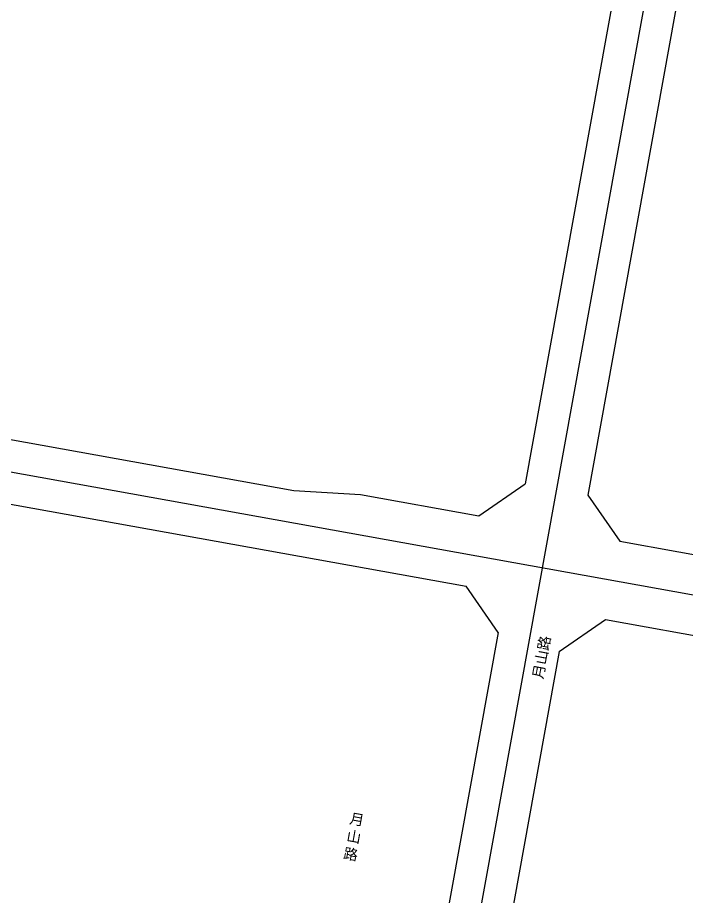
# Model space of a CAD drawing. Extents: x 529262 to 576451, y 2694391 to 2717535.
# Drawn here: x 562546.2 to 562798.4, y 2709306.4 to 2709637.8 of the extents above; entities that cross this region are included whole.
import ezdxf
from ezdxf.enums import TextEntityAlignment as Align
from ezdxf.xclip import XClip

# ---------------------------------------------------------------- set-up
doc = ezdxf.new("R2010")
doc.units = 0
doc.header["$XCLIPFRAME"] = 0
for name, color, linetype in [('PP-COM', 7, 'Continuous'), ('RD-中线', 40, 'Continuous'), ('RD-红线', 7, 'Continuous'), ('RD-路名', 7, 'Continuous')]:
    doc.layers.add(name, color=color, linetype=linetype)
doc.styles.add('黑体', font='simhei.ttf')

# ---------------------------------------------------------------- blocks, each defined once
blk = doc.blocks.new('A$C19FD0107')
at = {"layer": 'RD-中线', "color": 8, "linetype": 'Continuous'}
blk.add_lwpolyline([(-10183.3, 15387.4), (-7663.23, 14933.29, 0.038865), (-7616.9, 14928.62), (-7590.58, 14928.02), (-7346.35, 14934.22, -0.001455), (-7345.65, 14934.24), (-7293.51, 14935.26, -0.001453), (-7292.81, 14935.27), (-7218.98, 14936.29), (-7119.65, 14938.66)], format="xyb", dxfattribs=at)
at = {"layer": 'RD-中线', "color": 8, "linetype": 'Continuous', "flags": 128}
blk.add_lwpolyline([(-8199.59, 15340.08), (-8308.52, 14738.51)], dxfattribs=at)
at = {"layer": 'RD-红线', "color": 8, "linetype": 'Continuous', "flags": 128}
for points in [[(-8220.32, 15292.91), (-8260.44, 15071.36)], [(-8196.67, 15288.84), (-8236.82, 15067.13)], [(-8686.31, 15105.46), (-8282.7, 15032.73)], [(-8270.6, 15015.29), (-8313.31, 14779.43), (-8313.44, 14778.66)], [(-8247.51, 15008.08), (-8289.32, 14777.17)]]:
    blk.add_lwpolyline(points, dxfattribs=at)
at = {"layer": 'RD-红线', "color": 8}
for points in [[(-8610.86, 15116.23), (-8347.57, 15068.79), (-8322.45, 15067.31), (-8277.87, 15059.28), (-8277.86, 15059.27)], [(-8224.72, 15049.7), (-8180.15, 15041.67), (-8156.08, 15034.28)], [(-8247.51, 15008.08), (-8230.08, 15020.18)], [(-8230.08, 15020.18), (-8185.5, 15012.15), (-8160.37, 15010.67)]]:
    blk.add_lwpolyline(points, dxfattribs=at)
for points in [[(-8277.86, 15059.27), (-8260.44, 15071.36, 0.413964)], [(-8236.82, 15067.13), (-8224.72, 15049.7, 0.414464)], [(-8270.6, 15015.29), (-8282.7, 15032.73, 0.414464)]]:
    blk.add_lwpolyline(points, format="xyb", dxfattribs=at)

msp = doc.modelspace()

# ---------------------------------------------------------------- block references
at = {"layer": 'PP-COM'}
ref = msp.add_blockref('A$C19FD0107', (570997.993, 2694390.603), dxfattribs=at)
XClip(ref).set_block_clipping_path([(-9366.4383134884, 14428.6043910822), (-3328.4480743363, 17452.7484863754)])

# ---------------------------------------------------------------- texts
at = {"layer": 'RD-路名', "color": 7, "style": '黑体'}
msp.add_text('月山路', height=4, rotation=79.37678, dxfattribs=at).set_placement((562743.683, 2709396.572), align=Align.MIDDLE)
at = {"layer": 'RD-路名', "color": 7, "linetype": 'Continuous', "insert": (562671.846, 2709337.868), "char_height": 4, "width": 50.99419, "attachment_point": 1, "rotation": 349.95899, "style": '黑体'}
msp.add_mtext('月\\P山\\P路', dxfattribs=at)

doc.saveas('drawing.dxf')
